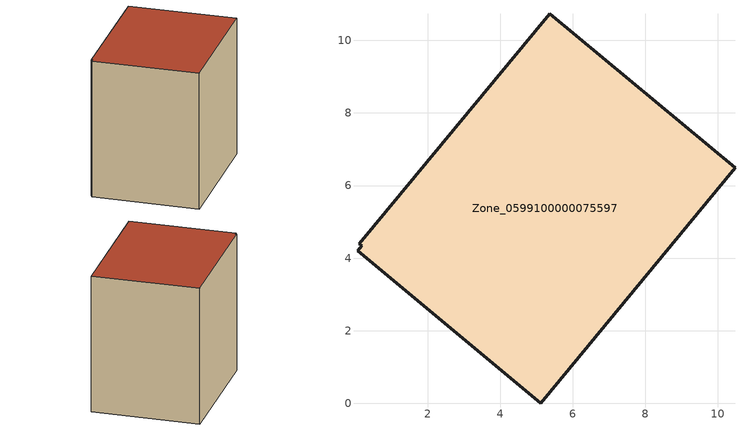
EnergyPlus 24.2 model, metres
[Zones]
Zone_0599100000075597
 floor ground (C_G): 10.47,6.49 5.12,0 0.07,4.2 0.19,4.34 0.12,4.4 5.36,10.73 z0
 wall outside (C_F): 10.47,6.49 5.36,10.73 0.12,4.4 0.19,4.34 0.07,4.2 5.12,0 10.47,6.49 z0:8.73
 roof outside (C_R): 5.12,0 10.47,6.49 5.36,10.73 0.12,4.4 0.19,4.34 0.07,4.2 z8.73
[BUILDING]
Pand.0599100000075597: North Axis=0; Terrain=City; Loads Convergence Tolerance Value=0.04; Temperature Convergence Tolerance Value=0.4; Solar Distribution=FullExterior; Maximum Number of Warmup Days=25; Minimum Number of Warmup Days=1
[Site:Location]
Rotterdam.The.Hague.AP_ZH_NLD Design_Conditions: Latitude=51.96; Longitude=4.45; Time Zone=1; Elevation=-4.5
[SITE:GROUNDTEMPERATURE:BUILDINGSURFACE]
18, 18, 18, 18, 18, 18, 18, 18, 18, 18, 18, 18
[MATERIAL] Thermal Absorptance=0.9; Solar Absorptance=0.7; Visible Absorptance=0.7
Name | Roughness | Thickness | Conductivity | Density | Specific Heat
G.TC.1946-1964 | MediumSmooth | 0.15 | 1 | 540 | 1210
F.TC.1946-1964 | Rough | 0.3 | 0.857143 | 1920 | 840
R.TC.1946-1964 | MediumRough | 0.2 | 0.235294 | 1500 | 1000
[CONSTRUCTION]
C_G: G.TC.1946-1964
C_F: F.TC.1946-1964
C_R: R.TC.1946-1964
[ZONE]
Zone_0599100000075597: Type=1; Multiplier=1; Ceiling Height=Autocalculate; Volume=Autocalculate; Floor Area=autocalculate; Part of Total Floor Area=Yes
[ZONEINFILTRATION:DESIGNFLOWRATE]
Infil_Zone_0599100000075597: Zone or ZoneList or Space or SpaceList=Zone_0599100000075597; Schedule=AlwaysOn; Design Flow Rate Calculation Method=Flow/Area; Flow Rate per Floor Area=0.003; Constant Term Coefficient=1; Temperature Term Coefficient=0; Velocity Term Coefficient=0; Velocity Squared Term Coefficient=0
[HVACTEMPLATE:ZONE:IDEALLOADSAIRSYSTEM]
Zone_0599100000075597: Maximum Heating Supply Air Temperature=50; Minimum Cooling Supply Air Temperature=13; Maximum Heating Supply Air Humidity Ratio=0.0156; Minimum Cooling Supply Air Humidity Ratio=0.0077; Heating Limit=NoLimit; Cooling Limit=NoLimit; Dehumidification Control Type=ConstantSensibleHeatRatio; Cooling Sensible Heat Ratio=0.7; Dehumidification Setpoint=60; Humidification Control Type=None; Humidification Setpoint=30; Outdoor Air Method=None; Outdoor Air Flow Rate per Person=0.00944; Outdoor Air Flow Rate per Zone Floor Area=0; Outdoor Air Flow Rate per Zone=0; Demand Controlled Ventilation Type=None; Outdoor Air Economizer Type=NoEconomizer; Heat Recovery Type=None; Sensible Heat Recovery Effectiveness=0.7; Latent Heat Recovery Effectiveness=0.65
[ZONECONTROL:THERMOSTAT]
ThermostatControl_Zone_0599100000075597: Zone or ZoneList=Zone_0599100000075597; Control Type Schedule=DualSetpointControlType; Control 1=Thermostat_Zone_0599100000075597; Temperature Difference Between Cutout And Setpoint=0
[THERMOSTATSETPOINT:DUALSETPOINT]
Thermostat_Zone_0599100000075597: Heating Setpoint Temperature Schedule=HeatingSetpoint_Zone_0599100000075597; Cooling Setpoint Temperature Schedule=CoolingSetpoint_Zone_0599100000075597
[SCHEDULE:COMPACT]
HeatingSetpoint_Zone_0599100000075597: Through: 12/31, For: AllDays, Until: 24:00, 21
CoolingSetpoint_Zone_0599100000075597: Through: 12/31, For: AllDays, Until: 24:00, 24
DualSetpointControlType: Through: 12/31, For: AllDays, Until: 24:00, 4
AlwaysOn: Through: 12/31, For: AllDays, Until: 24:00, 1
